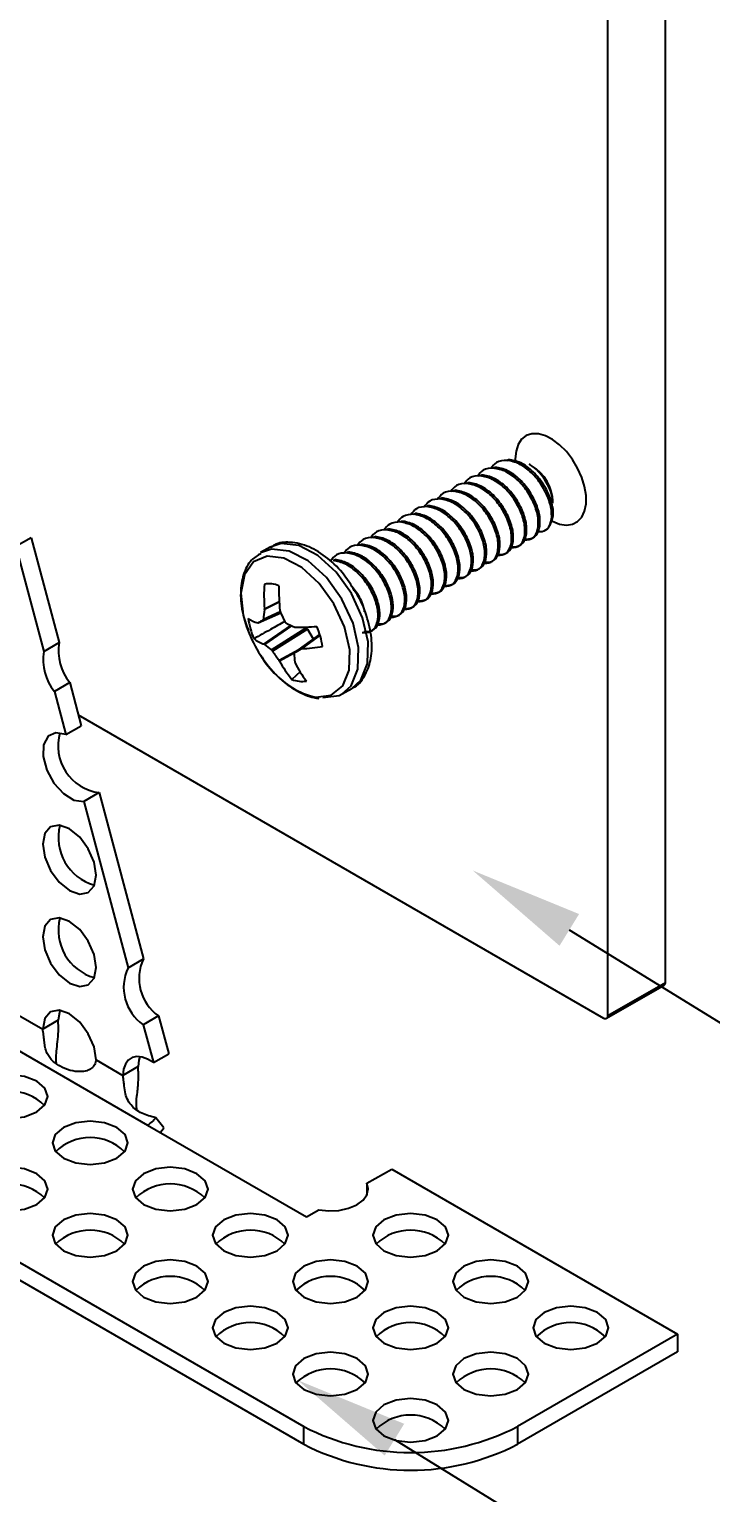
# Model space of a CAD drawing. Extents: x 0 to 9.57, y -8.69 to 0.
# Drawn here: x 2.198 to 3.326, y -7.394 to -4.972 of the extents above; entities that cross this region are included whole.
import ezdxf
from ezdxf import colors
from ezdxf.entities.mleader import LeaderData, LeaderLine
from ezdxf.math import Vec2, Vec3

# ---------------------------------------------------------------- set-up
doc = ezdxf.new("R2010")
doc.units = 0
doc.header["$LTSCALE"] = 0.5
doc.header["$MEASUREMENT"] = 0
for name, color, linetype in [('Brackets', 181, 'CONTINUOUS'), ('End Cap', 92, 'CONTINUOUS'), ('FAB DWG', 221, 'CONTINUOUS'), ('Hardware', 242, 'CONTINUOUS')]:
    doc.layers.add(name, color=color, linetype=linetype)
doc.styles.add('LSAD_Standard', font='arial.ttf')

msp = doc.modelspace()

# ---------------------------------------------------------------- linework, layer by layer
at = {"layer": 'Brackets', "transparency": 16777216}
for p, q in [((2.2008, -5.8135), (2.1754, -5.8282)), ((2.1754, -5.8282), (2.2217, -6.0018)), ((2.2008, -5.8135), (2.2471, -5.9871)), ((0.1463, -5.8377), (2.6521, -7.2843)), ((0.1463, -5.867), (2.6521, -7.3136)), ((2.2217, -6.0018), (2.2471, -5.9871)), ((2.2647, -6.053), (2.2393, -6.0677)), ((2.2647, -6.053), (2.2837, -6.1245)), ((2.2393, -6.0677), (2.2584, -6.1391)), ((2.2584, -6.1391), (2.2837, -6.1245)), ((1.3027, -6.1558), (2.3935, -6.7855)), ((2.3133, -6.2352), (2.2879, -6.2499)), ((2.3133, -6.2352), (2.3867, -6.5104)), ((2.2879, -6.2499), (2.3613, -6.5251)), ((2.3613, -6.5251), (2.3867, -6.5104)), ((2.1759, -6.6011), (2.2201, -6.6266)), ((2.2484, -6.5956), (2.2455, -6.612)), ((2.4118, -6.6048), (2.3864, -6.6194)), ((2.4118, -6.6048), (2.4285, -6.6674)), ((2.2455, -6.612), (2.2201, -6.6266)), ((2.3864, -6.6194), (2.4031, -6.6821)), ((2.3085, -6.6777), (2.3527, -6.7032)), ((2.4031, -6.6821), (2.4285, -6.6674)), ((2.3781, -6.6885), (2.3527, -6.7032)), ((2.4206, -6.7902), (2.4071, -6.7732)), ((2.3935, -6.7855), (2.6563, -6.9372)), ((2.7563, -6.8814), (2.7979, -6.8582)), ((2.7979, -6.8582), (3.2708, -7.1312)), ((2.7563, -6.8814), (2.7563, -6.9014)), ((2.6563, -6.9372), (2.6769, -6.9257)), ((3.2708, -7.1312), (3.0056, -7.2843)), ((3.2708, -7.1312), (3.2708, -7.1605)), ((3.2708, -7.1605), (3.0056, -7.3136)), ((2.6521, -7.3136), (2.6521, -7.2843)), ((3.0056, -7.2843), (3.0056, -7.3136))]:
    msp.add_line(p, q, dxfattribs=at)
at = {"layer": 'Brackets', "transparency": 16777216, "flags": 128}
for points in [[(2.2584, -6.1391), (2.2419, -6.1362), (2.2289, -6.1421), (2.2214, -6.156), (2.2206, -6.1756), (2.2266, -6.1979), (2.2384, -6.2195), (2.2542, -6.237), (2.2716, -6.2477), (2.2879, -6.2499)], [(2.2643, -6.2952), (2.2474, -6.2893), (2.233, -6.2921), (2.2235, -6.3031), (2.2201, -6.3207), (2.2235, -6.3422), (2.233, -6.3643), (2.2474, -6.3836), (2.2643, -6.3973), (2.2812, -6.4031), (2.2955, -6.4004), (2.3051, -6.3893), (2.3085, -6.3717), (2.3051, -6.3503), (2.2955, -6.3282), (2.2812, -6.3088), (2.2643, -6.2952)], [(2.2643, -6.4483), (2.2474, -6.4424), (2.233, -6.4452), (2.2235, -6.4562), (2.2201, -6.4738), (2.2235, -6.4953), (2.233, -6.5174), (2.2474, -6.5367), (2.2643, -6.5504), (2.2812, -6.5562), (2.2955, -6.5535), (2.3051, -6.5424), (2.3085, -6.5248), (2.3051, -6.5034), (2.2955, -6.4813), (2.2812, -6.4619), (2.2643, -6.4483)], [(2.3085, -6.6777), (2.3051, -6.6562), (2.2955, -6.6342), (2.2812, -6.615), (2.2643, -6.6014), (2.2474, -6.5955), (2.2331, -6.5983), (2.2235, -6.6092), (2.2201, -6.6266)], [(2.4031, -6.6821), (2.3937, -6.6762), (2.3845, -6.6728), (2.3758, -6.6719), (2.368, -6.6737), (2.3616, -6.6779), (2.3568, -6.6844), (2.3537, -6.693), (2.3527, -6.7032)], [(2.381, -6.6722), (2.3791, -6.6783), (2.3781, -6.6885)], [(2.2101, -6.7128), (2.1899, -6.705), (2.1659, -6.7022), (2.142, -6.705), (2.1217, -6.7128), (2.1082, -6.7245), (2.1034, -6.7383), (2.1082, -6.7521), (2.1217, -6.7638), (2.142, -6.7717), (2.1659, -6.7744), (2.1899, -6.7717), (2.2101, -6.7638), (2.2237, -6.7521), (2.2284, -6.7383), (2.2237, -6.7245), (2.2101, -6.7128)], [(2.3427, -6.7893), (2.3224, -6.7815), (2.2985, -6.7788), (2.2746, -6.7815), (2.2543, -6.7893), (2.2408, -6.8011), (2.236, -6.8149), (2.2408, -6.8287), (2.2543, -6.8404), (2.2746, -6.8482), (2.2985, -6.8509), (2.3224, -6.8482), (2.3427, -6.8404), (2.3563, -6.8287), (2.361, -6.8149), (2.3563, -6.8011), (2.3427, -6.7893)], [(2.4144, -6.7976), (2.4175, -6.7941), (2.4206, -6.7902)], [(2.2101, -6.8659), (2.1899, -6.8581), (2.1659, -6.8553), (2.142, -6.8581), (2.1217, -6.8659), (2.1082, -6.8776), (2.1034, -6.8914), (2.1082, -6.9052), (2.1217, -6.9169), (2.142, -6.9247), (2.1659, -6.9275), (2.1899, -6.9247), (2.2101, -6.9169), (2.2237, -6.9052), (2.2284, -6.8914), (2.2237, -6.8776), (2.2101, -6.8659)], [(2.4753, -6.8659), (2.455, -6.8581), (2.4311, -6.8553), (2.4072, -6.8581), (2.3869, -6.8659), (2.3734, -6.8776), (2.3686, -6.8914), (2.3734, -6.9052), (2.3869, -6.9169), (2.4072, -6.9247), (2.4311, -6.9275), (2.455, -6.9247), (2.4753, -6.9169), (2.4888, -6.9052), (2.4936, -6.8914), (2.4888, -6.8776), (2.4753, -6.8659)], [(2.6769, -6.9257), (2.6935, -6.9274), (2.7103, -6.9266), (2.7261, -6.9231), (2.7397, -6.9174), (2.7501, -6.9097), (2.7566, -6.9007), (2.7588, -6.8911), (2.7563, -6.8814)], [(2.3427, -6.9424), (2.3224, -6.9346), (2.2985, -6.9319), (2.2746, -6.9346), (2.2543, -6.9424), (2.2408, -6.9541), (2.236, -6.9679), (2.2408, -6.9817), (2.2543, -6.9935), (2.2746, -7.0013), (2.2985, -7.004), (2.3224, -7.0013), (2.3427, -6.9935), (2.3563, -6.9817), (2.361, -6.9679), (2.3563, -6.9541), (2.3427, -6.9424)], [(2.6079, -6.9424), (2.5876, -6.9346), (2.5637, -6.9319), (2.5398, -6.9346), (2.5195, -6.9424), (2.5059, -6.9541), (2.5012, -6.9679), (2.5059, -6.9817), (2.5195, -6.9935), (2.5398, -7.0013), (2.5637, -7.004), (2.5876, -7.0013), (2.6079, -6.9935), (2.6214, -6.9817), (2.6262, -6.9679), (2.6214, -6.9541), (2.6079, -6.9424)], [(2.873, -6.9424), (2.8528, -6.9346), (2.8289, -6.9319), (2.8049, -6.9346), (2.7847, -6.9424), (2.7711, -6.9541), (2.7664, -6.9679), (2.7711, -6.9817), (2.7847, -6.9935), (2.8049, -7.0013), (2.8289, -7.004), (2.8528, -7.0013), (2.873, -6.9935), (2.8866, -6.9817), (2.8914, -6.9679), (2.8866, -6.9541), (2.873, -6.9424)], [(2.4753, -7.019), (2.455, -7.0111), (2.4311, -7.0084), (2.4072, -7.0111), (2.3869, -7.019), (2.3734, -7.0307), (2.3686, -7.0445), (2.3734, -7.0583), (2.3869, -7.07), (2.4072, -7.0778), (2.4311, -7.0806), (2.455, -7.0778), (2.4753, -7.07), (2.4888, -7.0583), (2.4936, -7.0445), (2.4888, -7.0307), (2.4753, -7.019)], [(2.7405, -7.019), (2.7202, -7.0111), (2.6963, -7.0084), (2.6724, -7.0111), (2.6521, -7.019), (2.6385, -7.0307), (2.6338, -7.0445), (2.6385, -7.0583), (2.6521, -7.07), (2.6724, -7.0778), (2.6963, -7.0806), (2.7202, -7.0778), (2.7405, -7.07), (2.754, -7.0583), (2.7588, -7.0445), (2.754, -7.0307), (2.7405, -7.019)], [(3.0056, -7.019), (2.9854, -7.0111), (2.9614, -7.0084), (2.9375, -7.0111), (2.9172, -7.019), (2.9037, -7.0307), (2.8989, -7.0445), (2.9037, -7.0583), (2.9172, -7.07), (2.9375, -7.0778), (2.9614, -7.0806), (2.9854, -7.0778), (3.0056, -7.07), (3.0192, -7.0583), (3.0239, -7.0445), (3.0192, -7.0307), (3.0056, -7.019)], [(2.6079, -7.0955), (2.5876, -7.0877), (2.5637, -7.0849), (2.5398, -7.0877), (2.5195, -7.0955), (2.5059, -7.1072), (2.5012, -7.121), (2.5059, -7.1348), (2.5195, -7.1465), (2.5398, -7.1543), (2.5637, -7.1571), (2.5876, -7.1543), (2.6079, -7.1465), (2.6214, -7.1348), (2.6262, -7.121), (2.6214, -7.1072), (2.6079, -7.0955)], [(2.873, -7.0955), (2.8528, -7.0877), (2.8289, -7.0849), (2.8049, -7.0877), (2.7847, -7.0955), (2.7711, -7.1072), (2.7664, -7.121), (2.7711, -7.1348), (2.7847, -7.1465), (2.8049, -7.1543), (2.8289, -7.1571), (2.8528, -7.1543), (2.873, -7.1465), (2.8866, -7.1348), (2.8914, -7.121), (2.8866, -7.1072), (2.873, -7.0955)], [(3.1382, -7.0955), (3.1179, -7.0877), (3.094, -7.0849), (3.0701, -7.0877), (3.0498, -7.0955), (3.0363, -7.1072), (3.0315, -7.121), (3.0363, -7.1348), (3.0498, -7.1465), (3.0701, -7.1543), (3.094, -7.1571), (3.1179, -7.1543), (3.1382, -7.1465), (3.1518, -7.1348), (3.1565, -7.121), (3.1518, -7.1072), (3.1382, -7.0955)], [(2.7405, -7.172), (2.7202, -7.1642), (2.6963, -7.1615), (2.6724, -7.1642), (2.6521, -7.172), (2.6385, -7.1837), (2.6338, -7.1976), (2.6385, -7.2114), (2.6521, -7.2231), (2.6724, -7.2309), (2.6963, -7.2336), (2.7202, -7.2309), (2.7405, -7.2231), (2.754, -7.2114), (2.7588, -7.1976), (2.754, -7.1837), (2.7405, -7.172)], [(3.0056, -7.172), (2.9854, -7.1642), (2.9614, -7.1615), (2.9375, -7.1642), (2.9172, -7.172), (2.9037, -7.1837), (2.8989, -7.1976), (2.9037, -7.2114), (2.9172, -7.2231), (2.9375, -7.2309), (2.9614, -7.2336), (2.9854, -7.2309), (3.0056, -7.2231), (3.0192, -7.2114), (3.0239, -7.1976), (3.0192, -7.1837), (3.0056, -7.172)], [(2.873, -7.2486), (2.8528, -7.2408), (2.8289, -7.238), (2.8049, -7.2408), (2.7847, -7.2486), (2.7711, -7.2603), (2.7664, -7.2741), (2.7711, -7.2879), (2.7847, -7.2996), (2.8049, -7.3074), (2.8289, -7.3102), (2.8528, -7.3074), (2.873, -7.2996), (2.8866, -7.2879), (2.8914, -7.2741), (2.8866, -7.2603), (2.873, -7.2486)]]:
    msp.add_lwpolyline(points, dxfattribs=at)
at = {"layer": 'Brackets', "transparency": 16777216}
for centre, radius, start, end in [((2.3041, -6.0151), 0.0835, 170.8028, 219.0603), ((2.3295, -6.0004), 0.0835, 170.8028, 219.0603), ((2.3231, -6.1581), 0.0778, 163.7448, 262.7552), ((2.3275, -6.3097), 0.0816, 165.6081, 254.3865), ((2.3275, -6.4628), 0.0816, 165.6081, 254.3865), ((2.4549, -6.5428), 0.0755, 154.6458, 235.2172), ((2.4295, -6.5574), 0.0755, 154.6458, 235.2172), ((2.1659, -6.8113), 0.0817, 45.6215, 134.3785), ((2.3688, -6.7448), 0.0477, 301.2288, 323.3791), ((2.2985, -6.8879), 0.0817, 45.6215, 134.3785), ((2.1659, -6.9644), 0.0817, 45.6215, 134.3785), ((2.4311, -6.9644), 0.0817, 45.6215, 134.3785), ((2.2985, -7.041), 0.0817, 45.6215, 134.3785), ((2.5637, -7.041), 0.0817, 45.6215, 134.3785), ((2.8289, -7.041), 0.0817, 45.6215, 134.3785), ((2.4311, -7.1175), 0.0817, 45.6215, 134.3785), ((2.6963, -7.1175), 0.0817, 45.6215, 134.3785), ((2.9614, -7.1175), 0.0817, 45.6215, 134.3785), ((2.5637, -7.194), 0.0817, 45.6215, 134.3785), ((2.8289, -7.194), 0.0817, 45.6215, 134.3785), ((3.094, -7.194), 0.0817, 45.6215, 134.3785), ((2.6963, -7.2706), 0.0817, 45.6215, 134.3785), ((2.9614, -7.2706), 0.0817, 45.6215, 134.3785), ((2.8289, -7.3471), 0.0817, 45.6215, 134.3785), ((2.8289, -6.9431), 0.3843, 242.6097, 297.3903), ((2.8289, -6.9724), 0.3843, 242.6097, 297.3903)]:
    msp.add_arc(centre, radius, start, end, dxfattribs=at)
for points, knots in [([(2.3085, -6.6777), (2.308, -6.6803), (2.307, -6.6856), (2.301, -6.692), (2.2926, -6.696), (2.2802, -6.6977), (2.2646, -6.6956), (2.248, -6.6882), (2.2339, -6.6782), (2.2264, -6.6663), (2.2236, -6.6552), (2.2224, -6.6461), (2.2216, -6.6361), (2.2206, -6.6299), (2.2201, -6.6266)], [0, 0, 0, 0, 0.060389, 0.119474, 0.182038, 0.252164, 0.372296, 0.501655, 0.644393, 0.76487, 0.821342, 0.877965, 0.936884, 1, 1, 1, 1]), ([(2.2426, -6.6832), (2.2423, -6.6809), (2.2417, -6.6747), (2.243, -6.6626), (2.2447, -6.647), (2.2464, -6.6293), (2.2458, -6.618), (2.2455, -6.612)], [0, 0, 0, 0, 0.106623, 0.290736, 0.498507, 0.734007, 1, 1, 1, 1]), ([(2.4071, -6.7732), (2.399, -6.7712), (2.383, -6.7673), (2.3678, -6.7554), (2.3595, -6.7428), (2.3561, -6.7308), (2.3548, -6.7193), (2.3538, -6.71), (2.3531, -6.7055), (2.3527, -6.7032)], [0, 0, 0, 0, 0.250303, 0.499733, 0.630691, 0.751534, 0.871322, 0.934085, 1, 1, 1, 1]), ([(2.376, -6.7598), (2.3758, -6.7587), (2.3743, -6.7522), (2.3762, -6.7365), (2.3788, -6.7126), (2.3783, -6.697), (2.3781, -6.6885)], [0, 0, 0, 0, 0.057046, 0.32217, 0.632751, 1, 1, 1, 1])]:
    msp.add_open_spline(points, degree=3, knots=knots, dxfattribs=at)
at = {"layer": 'End Cap', "transparency": 16777216}
for p, q in [((3.2505, -6.5493), (3.2505, -3.604)), ((3.1554, -6.6042), (3.1554, -3.6589)), ((2.2789, -6.1064), (3.1483, -6.6083)), ((3.1533, -6.6087), (3.2484, -6.5538)), ((3.1554, -6.6042), (3.2505, -6.5493))]:
    msp.add_line(p, q, dxfattribs=at)
at = {"layer": 'End Cap', "transparency": 16777216, "flags": 128}
for points in [[(3.0625, -5.7855), (3.0637, -5.7862), (3.0755, -5.7909), (3.0866, -5.7926), (3.0967, -5.7912), (3.1053, -5.7867), (3.1121, -5.7794), (3.1168, -5.7695), (3.1192, -5.7574), (3.1192, -5.7437), (3.1168, -5.7289), (3.1121, -5.7136), (3.1053, -5.6984), (3.0967, -5.684), (3.0866, -5.6709), (3.0755, -5.6597), (3.0637, -5.6509), (3.0519, -5.6447), (3.0404, -5.6415), (3.0297, -5.6414), (3.0203, -5.6444), (3.0126, -5.6503), (3.0068, -5.659), (3.0033, -5.67), (3.0021, -5.683)], [(3.0021, -5.683), (3.0024, -5.6864)]]:
    msp.add_lwpolyline(points, dxfattribs=at)
at = {"layer": 'End Cap', "transparency": 16777216}
for centre, radius, start, end in [((3.2457, -6.5499), 0.0048, 304.0564, 7.2558), ((3.1511, -6.6049), 0.00437, 230.7967, 9.214)]:
    msp.add_arc(centre, radius, start, end, dxfattribs=at)
at = {"layer": 'Hardware', "transparency": 16777216}
for p, q in [((2.9884, -5.6854), (2.9912, -5.6838)), ((2.9443, -5.7109), (2.947, -5.7093)), ((2.9664, -5.6981), (2.9691, -5.6966)), ((3.03, -5.6948), (3.0249, -5.6919)), ((2.9001, -5.7364), (2.9028, -5.7348)), ((2.9222, -5.7237), (2.9249, -5.7221)), ((2.8559, -5.7619), (2.8586, -5.7603)), ((2.878, -5.7492), (2.8807, -5.7476)), ((3.0643, -5.7695), (3.0639, -5.7623)), ((3.0645, -5.7563), (3.0645, -5.7545)), ((2.8117, -5.7874), (2.8144, -5.7858)), ((2.8338, -5.7747), (2.8365, -5.7731)), ((3.0645, -5.7711), (3.0645, -5.7695)), ((2.7675, -5.813), (2.7702, -5.8114)), ((2.7896, -5.8002), (2.7923, -5.7986)), ((2.5966, -5.8289), (2.5807, -5.8381)), ((2.7454, -5.8257), (2.7481, -5.8241)), ((2.7012, -5.8512), (2.7039, -5.8496)), ((2.7233, -5.8385), (2.726, -5.8369)), ((2.5871, -5.931), (2.6113, -5.9188)), ((2.6114, -5.9203), (2.5871, -5.9325)), ((2.5871, -5.9325), (2.5871, -5.931)), ((2.576, -5.9544), (2.5767, -5.9544)), ((2.5766, -5.9544), (2.614, -5.9379)), ((2.5767, -5.9544), (2.614, -5.9379)), ((2.6137, -5.937), (2.5843, -5.95)), ((2.5852, -5.9482), (2.6132, -5.9358)), ((2.6126, -5.9339), (2.613, -5.9355)), ((2.5862, -5.9898), (2.6309, -5.9585)), ((2.6319, -5.959), (2.5871, -5.9903)), ((2.5985, -5.9991), (2.6562, -5.9626)), ((2.6582, -5.9647), (2.6005, -6.0012)), ((2.6784, -5.9729), (2.6366, -6.0036)), ((2.6784, -5.9729), (2.6368, -6.0035)), ((2.6372, -5.9614), (2.6385, -5.9616)), ((2.6476, -5.9973), (2.679, -5.9745)), ((2.6791, -5.9749), (2.6487, -5.997)), ((2.6542, -5.9614), (2.6562, -5.9626)), ((2.6562, -5.9626), (2.6582, -5.9647)), ((2.6582, -5.9647), (2.6674, -5.981)), ((2.5871, -5.9903), (2.5862, -5.9898)), ((2.6112, -6.0162), (2.6439, -5.9983)), ((2.6361, -6.0043), (2.6121, -6.0175)), ((2.6487, -5.997), (2.6476, -5.9973)), ((2.6121, -6.0175), (2.6112, -6.0162)), ((2.6372, -6.0192), (2.6376, -6.0205)), ((2.6466, -6.0349), (2.6323, -6.0478)), ((2.7157, -6.072), (2.7316, -6.0628))]:
    msp.add_line(p, q, dxfattribs=at)
at = {"layer": 'Hardware', "transparency": 16777216, "flags": 128}
for points in [[(2.7157, -6.072), (2.7306, -6.0583), (2.7417, -6.0308), (2.7428, -5.9952), (2.7336, -5.9551), (2.7151, -5.9151), (2.6894, -5.8794), (2.6592, -5.8519), (2.6278, -5.8356), (2.5986, -5.8322), (2.5806, -5.8382)], [(2.7316, -6.0628), (2.7465, -6.0491), (2.7577, -6.0216), (2.7588, -5.9859), (2.7495, -5.9459), (2.7311, -5.9059), (2.7054, -5.8702), (2.6752, -5.8427), (2.6438, -5.8264), (2.6146, -5.823), (2.5966, -5.8289)], [(2.6719, -6.0773), (2.6974, -6.0741), (2.7165, -6.0587), (2.7271, -6.0326), (2.7281, -5.9988), (2.7194, -5.9608), (2.7018, -5.9228), (2.6774, -5.889), (2.6488, -5.8629), (2.619, -5.8474), (2.5913, -5.8442), (2.5687, -5.8536), (2.5537, -5.8747), (2.5478, -5.905), (2.5517, -5.9414), (2.5556, -5.9555)], [(2.6836, -6.0779), (2.7105, -6.0745), (2.7157, -6.072)]]:
    msp.add_lwpolyline(points, dxfattribs=at)
at = {"layer": 'Hardware', "transparency": 16777216}
for centre, radius, start, end in [((2.9917, -5.7567), 0.0728, 1.7587, 58.236), ((3.0214, -5.7713), 0.0435, 319.9687, 11.9435), ((2.8437, -5.9088), 0.2575, 175.8475, 184.9357), ((2.5939, -5.9342), 0.0446, 67.6546, 99.1431), ((2.9099, -5.9005), 0.2991, 178.5545, 186.4163), ((2.7993, -5.966), 0.2149, 171.0305, 175.2584), ((2.7579, -5.8917), 0.2121, 197.5094, 222.4852), ((2.5931, -5.8949), 0.0619, 237.565, 253.9892), ((2.6877, -5.9283), 0.1291, 188.3798, 203.8048), ((2.8575, -6.4358), 0.5573, 119.349, 120.2503), ((2.8675, -5.8311), 0.275, 202.3072, 206.1539), ((2.7429, -5.72), 0.2635, 242.834, 246.344), ((2.6056, -5.9355), 0.0576, 231.2678, 250.4144), ((2.6378, -5.4736), 0.488, 270.0787, 274.2148), ((2.5555, -6.0125), 0.1291, 8.3798, 23.8048), ((2.6881, -5.8707), 0.1566, 229.8073, 235.0685), ((2.803, -5.8673), 0.2429, 213.4784, 217.834), ((2.811, -5.9961), 0.1753, 183.0217, 187.5854), ((2.1129, -5.0784), 1.0632, 299.5228, 300.1933), ((2.6326, -5.6554), 0.342, 272.695, 278.5212), ((2.7743, -5.9311), 0.1838, 208.0331, 219.4155), ((2.8111, -5.9335), 0.1941, 206.6189, 217.1133), ((2.6986, -5.9529), 0.1272, 220.2019, 257.8889), ((2.6493, -6.0066), 0.0446, 247.6546, 279.1431)]:
    msp.add_arc(centre, radius, start, end, dxfattribs=at)
for points, knots in [([(2.9884, -5.6854), (2.9822, -5.6857), (2.971, -5.6863), (2.9644, -5.6952), (2.9614, -5.6991)], [0, 0, 0, 0, 0.55228, 1, 1, 1, 1]), ([(3.0547, -5.7993), (3.0565, -5.7968), (3.0613, -5.7905), (3.0635, -5.7737), (3.0586, -5.7504), (3.0465, -5.7261), (3.0291, -5.7049), (3.0084, -5.6895), (2.995, -5.6867), (2.9884, -5.6854)], [0, 0, 0, 0, 0.094441, 0.242391, 0.395125, 0.547858, 0.695809, 0.849886, 1, 1, 1, 1]), ([(3.0639, -5.7623), (3.0628, -5.7578), (3.0599, -5.7455), (3.0492, -5.7245), (3.0319, -5.7033), (3.0112, -5.6879), (2.9978, -5.6852), (2.9912, -5.6838)], [0, 0, 0, 0, 0.128168, 0.348309, 0.561556, 0.783634, 1, 1, 1, 1]), ([(2.9443, -5.7109), (2.938, -5.7112), (2.9268, -5.7118), (2.9202, -5.7207), (2.9172, -5.7247)], [0, 0, 0, 0, 0.55228, 1, 1, 1, 1]), ([(2.9664, -5.6981), (2.9601, -5.6985), (2.9489, -5.6991), (2.9423, -5.7079), (2.9393, -5.7119)], [0, 0, 0, 0, 0.55228, 1, 1, 1, 1]), ([(2.9915, -5.8301), (2.9967, -5.8301), (3.0072, -5.8301), (3.0165, -5.8182), (3.0194, -5.7993), (3.0144, -5.7759), (3.0023, -5.7516), (2.9849, -5.7304), (2.9642, -5.715), (2.9509, -5.7123), (2.9443, -5.7109)], [0, 0, 0, 0, 0.124087, 0.25145, 0.373748, 0.5, 0.626252, 0.74855, 0.875913, 1, 1, 1, 1]), ([(2.9943, -5.8285), (2.9995, -5.8285), (3.01, -5.8285), (3.0193, -5.8166), (3.0221, -5.7977), (3.0172, -5.7743), (3.005, -5.75), (2.9877, -5.7288), (2.967, -5.7134), (2.9536, -5.7107), (2.947, -5.7093)], [0, 0, 0, 0, 0.124087, 0.25145, 0.373748, 0.5, 0.626252, 0.74855, 0.875913, 1, 1, 1, 1]), ([(3.0136, -5.8173), (3.0188, -5.8173), (3.0293, -5.8173), (3.0386, -5.8054), (3.0415, -5.7865), (3.0365, -5.7631), (3.0244, -5.7389), (3.007, -5.7176), (2.9863, -5.7023), (2.9729, -5.6995), (2.9664, -5.6981)], [0, 0, 0, 0, 0.124087, 0.25145, 0.373748, 0.5, 0.626252, 0.74855, 0.875913, 1, 1, 1, 1]), ([(3.0164, -5.8157), (3.0216, -5.8157), (3.032, -5.8157), (3.0414, -5.8038), (3.0442, -5.7849), (3.0393, -5.7615), (3.0271, -5.7373), (3.0098, -5.716), (2.9891, -5.7007), (2.9757, -5.6979), (2.9691, -5.6966)], [0, 0, 0, 0, 0.124087, 0.25145, 0.373748, 0.5, 0.626252, 0.74855, 0.875913, 1, 1, 1, 1]), ([(3.064, -5.7563), (3.0641, -5.7537), (3.0642, -5.7467), (3.0598, -5.733), (3.0516, -5.7173), (3.0403, -5.7035), (3.0307, -5.6947), (3.0254, -5.6924), (3.0248, -5.6921)], [0, 0, 0, 0, 0.119534, 0.328829, 0.538123, 0.747142, 0.967777, 1, 1, 1, 1]), ([(2.9001, -5.7364), (2.8939, -5.7367), (2.8826, -5.7373), (2.876, -5.7462), (2.873, -5.7502)], [0, 0, 0, 0, 0.55228, 1, 1, 1, 1]), ([(2.9222, -5.7237), (2.916, -5.724), (2.9047, -5.7246), (2.8981, -5.7334), (2.8951, -5.7374)], [0, 0, 0, 0, 0.55228, 1, 1, 1, 1]), ([(2.9473, -5.8556), (2.9525, -5.8556), (2.963, -5.8556), (2.9723, -5.8437), (2.9752, -5.8248), (2.9702, -5.8014), (2.9581, -5.7771), (2.9407, -5.7559), (2.92, -5.7405), (2.9067, -5.7378), (2.9001, -5.7364)], [0, 0, 0, 0, 0.124087, 0.25145, 0.373748, 0.5, 0.626252, 0.74855, 0.875913, 1, 1, 1, 1]), ([(2.9501, -5.854), (2.9553, -5.854), (2.9658, -5.854), (2.9751, -5.8421), (2.9779, -5.8232), (2.973, -5.7998), (2.9608, -5.7755), (2.9435, -5.7543), (2.9228, -5.7389), (2.9094, -5.7362), (2.9028, -5.7348)], [0, 0, 0, 0, 0.124087, 0.25145, 0.373748, 0.5, 0.626252, 0.74855, 0.875913, 1, 1, 1, 1]), ([(2.9694, -5.8428), (2.9746, -5.8428), (2.9851, -5.8428), (2.9944, -5.8309), (2.9973, -5.812), (2.9923, -5.7886), (2.9802, -5.7644), (2.9628, -5.7431), (2.9421, -5.7278), (2.9288, -5.725), (2.9222, -5.7237)], [0, 0, 0, 0, 0.124087, 0.25145, 0.373748, 0.5, 0.626252, 0.74855, 0.875913, 1, 1, 1, 1]), ([(2.9722, -5.8412), (2.9774, -5.8412), (2.9879, -5.8412), (2.9972, -5.8293), (3, -5.8104), (2.9951, -5.787), (2.9829, -5.7628), (2.9656, -5.7415), (2.9449, -5.7262), (2.9315, -5.7234), (2.9249, -5.7221)], [0, 0, 0, 0, 0.124087, 0.25145, 0.373748, 0.5, 0.626252, 0.74855, 0.875913, 1, 1, 1, 1]), ([(2.8559, -5.7619), (2.8497, -5.7622), (2.8384, -5.7628), (2.8318, -5.7717), (2.8288, -5.7757)], [0, 0, 0, 0, 0.55228, 1, 1, 1, 1]), ([(2.878, -5.7492), (2.8718, -5.7495), (2.8605, -5.7501), (2.8539, -5.759), (2.8509, -5.7629)], [0, 0, 0, 0, 0.55228, 1, 1, 1, 1]), ([(2.9031, -5.8811), (2.9083, -5.8811), (2.9188, -5.8811), (2.9281, -5.8692), (2.931, -5.8503), (2.926, -5.8269), (2.9139, -5.8026), (2.8965, -5.7814), (2.8758, -5.766), (2.8625, -5.7633), (2.8559, -5.7619)], [0, 0, 0, 0, 0.124087, 0.25145, 0.373748, 0.5, 0.626252, 0.74855, 0.875913, 1, 1, 1, 1]), ([(2.9059, -5.8795), (2.9111, -5.8795), (2.9216, -5.8795), (2.9309, -5.8676), (2.9338, -5.8487), (2.9288, -5.8253), (2.9166, -5.8011), (2.8993, -5.7798), (2.8786, -5.7644), (2.8652, -5.7617), (2.8586, -5.7603)], [0, 0, 0, 0, 0.124087, 0.25145, 0.373748, 0.5, 0.626252, 0.74855, 0.875913, 1, 1, 1, 1]), ([(2.9252, -5.8683), (2.9304, -5.8683), (2.9409, -5.8683), (2.9502, -5.8565), (2.9531, -5.8376), (2.9481, -5.8141), (2.936, -5.7899), (2.9186, -5.7687), (2.8979, -5.7533), (2.8846, -5.7505), (2.878, -5.7492)], [0, 0, 0, 0, 0.124087, 0.25145, 0.373748, 0.5, 0.626252, 0.74855, 0.875913, 1, 1, 1, 1]), ([(2.928, -5.8667), (2.9332, -5.8667), (2.9437, -5.8668), (2.953, -5.8549), (2.9559, -5.836), (2.9509, -5.8125), (2.9387, -5.7883), (2.9214, -5.7671), (2.9007, -5.7517), (2.8873, -5.7489), (2.8807, -5.7476)], [0, 0, 0, 0, 0.124087, 0.25145, 0.373748, 0.5, 0.626252, 0.74855, 0.875913, 1, 1, 1, 1]), ([(2.8117, -5.7874), (2.8055, -5.7878), (2.7942, -5.7883), (2.7876, -5.7972), (2.7847, -5.8012)], [0, 0, 0, 0, 0.55228, 1, 1, 1, 1]), ([(2.8338, -5.7747), (2.8276, -5.775), (2.8163, -5.7756), (2.8097, -5.7845), (2.8068, -5.7884)], [0, 0, 0, 0, 0.55228, 1, 1, 1, 1]), ([(2.8589, -5.9066), (2.8641, -5.9066), (2.8746, -5.9066), (2.884, -5.8947), (2.8868, -5.8758), (2.8818, -5.8524), (2.8697, -5.8282), (2.8524, -5.8069), (2.8316, -5.7915), (2.8183, -5.7888), (2.8117, -5.7874)], [0, 0, 0, 0, 0.124087, 0.25145, 0.373748, 0.5, 0.626252, 0.74855, 0.875913, 1, 1, 1, 1]), ([(2.8617, -5.905), (2.8669, -5.905), (2.8774, -5.905), (2.8867, -5.8931), (2.8896, -5.8742), (2.8846, -5.8508), (2.8724, -5.8266), (2.8551, -5.8053), (2.8344, -5.79), (2.821, -5.7872), (2.8144, -5.7858)], [0, 0, 0, 0, 0.124087, 0.25145, 0.373748, 0.5, 0.626252, 0.74855, 0.875913, 1, 1, 1, 1]), ([(2.881, -5.8938), (2.8862, -5.8939), (2.8967, -5.8939), (2.9061, -5.882), (2.9089, -5.8631), (2.9039, -5.8396), (2.8918, -5.8154), (2.8745, -5.7942), (2.8537, -5.7788), (2.8404, -5.776), (2.8338, -5.7747)], [0, 0, 0, 0, 0.124087, 0.25145, 0.373748, 0.5, 0.626252, 0.74855, 0.875913, 1, 1, 1, 1]), ([(2.8838, -5.8923), (2.889, -5.8923), (2.8995, -5.8923), (2.9088, -5.8804), (2.9117, -5.8615), (2.9067, -5.8381), (2.8945, -5.8138), (2.8772, -5.7926), (2.8565, -5.7772), (2.8431, -5.7744), (2.8365, -5.7731)], [0, 0, 0, 0, 0.124087, 0.25145, 0.373748, 0.5, 0.626252, 0.74855, 0.875913, 1, 1, 1, 1]), ([(2.7896, -5.8002), (2.7834, -5.8005), (2.7721, -5.8011), (2.7655, -5.81), (2.7626, -5.814)], [0, 0, 0, 0, 0.55228, 1, 1, 1, 1]), ([(2.8175, -5.9305), (2.8227, -5.9305), (2.8332, -5.9305), (2.8425, -5.9186), (2.8454, -5.8997), (2.8404, -5.8763), (2.8283, -5.8521), (2.8109, -5.8308), (2.7902, -5.8155), (2.7768, -5.8127), (2.7702, -5.8114)], [0, 0, 0, 0, 0.124087, 0.25145, 0.373748, 0.5, 0.626252, 0.74855, 0.875913, 1, 1, 1, 1]), ([(2.8368, -5.9194), (2.842, -5.9194), (2.8525, -5.9194), (2.8619, -5.9075), (2.8647, -5.8886), (2.8597, -5.8652), (2.8476, -5.8409), (2.8303, -5.8197), (2.8095, -5.8043), (2.7962, -5.8016), (2.7896, -5.8002)], [0, 0, 0, 0, 0.124087, 0.25145, 0.373748, 0.5, 0.626252, 0.74855, 0.875913, 1, 1, 1, 1]), ([(2.8396, -5.9178), (2.8448, -5.9178), (2.8553, -5.9178), (2.8646, -5.9059), (2.8675, -5.887), (2.8625, -5.8636), (2.8503, -5.8393), (2.833, -5.8181), (2.8123, -5.8027), (2.7989, -5.8), (2.7923, -5.7986)], [0, 0, 0, 0, 0.124087, 0.25145, 0.373748, 0.5, 0.626252, 0.74855, 0.875913, 1, 1, 1, 1]), ([(3.0547, -5.7993), (3.0512, -5.8018), (3.0469, -5.8049), (3.0408, -5.8036), (3.0396, -5.8034)], [0, 0, 0, 0, 0.809355, 1, 1, 1, 1]), ([(2.7357, -5.9007), (2.7304, -5.892), (2.7179, -5.8717), (2.6919, -5.8463), (2.6609, -5.8266), (2.6309, -5.8197), (2.6081, -5.8215), (2.5993, -5.8285), (2.5972, -5.8301)], [0, 0, 0, 0, 0.148975, 0.352499, 0.558555, 0.768281, 0.945078, 1, 1, 1, 1]), ([(2.7454, -5.8257), (2.7392, -5.826), (2.7279, -5.8266), (2.7213, -5.8355), (2.7184, -5.8395)], [0, 0, 0, 0, 0.55228, 1, 1, 1, 1]), ([(2.7675, -5.813), (2.7613, -5.8133), (2.75, -5.8139), (2.7434, -5.8227), (2.7405, -5.8267)], [0, 0, 0, 0, 0.55228, 1, 1, 1, 1]), ([(2.7926, -5.9449), (2.7978, -5.9449), (2.8083, -5.9449), (2.8177, -5.933), (2.8205, -5.9141), (2.8155, -5.8907), (2.8034, -5.8664), (2.7861, -5.8452), (2.7653, -5.8298), (2.752, -5.8271), (2.7454, -5.8257)], [0, 0, 0, 0, 0.124087, 0.25145, 0.373748, 0.5, 0.626252, 0.74855, 0.875913, 1, 1, 1, 1]), ([(2.7954, -5.9433), (2.8006, -5.9433), (2.8111, -5.9433), (2.8204, -5.9314), (2.8233, -5.9125), (2.8183, -5.8891), (2.8062, -5.8648), (2.7888, -5.8436), (2.7681, -5.8282), (2.7547, -5.8255), (2.7481, -5.8241)], [0, 0, 0, 0, 0.124087, 0.25145, 0.373748, 0.5, 0.626252, 0.74855, 0.875913, 1, 1, 1, 1]), ([(2.8147, -5.9321), (2.8199, -5.9321), (2.8304, -5.9321), (2.8398, -5.9202), (2.8426, -5.9013), (2.8376, -5.8779), (2.8255, -5.8537), (2.8082, -5.8324), (2.7874, -5.8171), (2.7741, -5.8143), (2.7675, -5.813)], [0, 0, 0, 0, 0.124087, 0.25145, 0.373748, 0.5, 0.626252, 0.74855, 0.875913, 1, 1, 1, 1]), ([(2.5812, -5.8394), (2.5757, -5.8427), (2.5626, -5.8507), (2.551, -5.8741), (2.5463, -5.9046), (2.5491, -5.937), (2.5572, -5.9583), (2.5605, -5.9672)], [0, 0, 0, 0, 0.157737, 0.372133, 0.594537, 0.830464, 1, 1, 1, 1]), ([(2.7233, -5.8385), (2.7171, -5.8388), (2.7058, -5.8394), (2.6992, -5.8482), (2.6963, -5.8522)], [0, 0, 0, 0, 0.55228, 1, 1, 1, 1]), ([(2.7485, -5.9704), (2.7536, -5.9704), (2.7641, -5.9704), (2.7735, -5.9585), (2.7763, -5.9396), (2.7713, -5.9162), (2.7592, -5.8919), (2.7419, -5.8707), (2.7211, -5.8553), (2.7078, -5.8526), (2.7012, -5.8512)], [0, 0, 0, 0, 0.124087, 0.25145, 0.373748, 0.5, 0.626252, 0.74855, 0.875913, 1, 1, 1, 1]), ([(2.7512, -5.9688), (2.7564, -5.9688), (2.7669, -5.9688), (2.7762, -5.9569), (2.7791, -5.938), (2.7741, -5.9146), (2.762, -5.8903), (2.7446, -5.8691), (2.7239, -5.8537), (2.7105, -5.851), (2.7039, -5.8496)], [0, 0, 0, 0, 0.124087, 0.25145, 0.373748, 0.5, 0.626252, 0.74855, 0.875913, 1, 1, 1, 1]), ([(2.7706, -5.9576), (2.7757, -5.9576), (2.7862, -5.9576), (2.7956, -5.9457), (2.7984, -5.9268), (2.7934, -5.9034), (2.7813, -5.8792), (2.764, -5.8579), (2.7432, -5.8426), (2.7299, -5.8398), (2.7233, -5.8385)], [0, 0, 0, 0, 0.124087, 0.25145, 0.373748, 0.5, 0.626252, 0.74855, 0.875913, 1, 1, 1, 1]), ([(2.7733, -5.956), (2.7785, -5.956), (2.789, -5.956), (2.7983, -5.9442), (2.8012, -5.9253), (2.7962, -5.9018), (2.7841, -5.8776), (2.7667, -5.8564), (2.746, -5.841), (2.7326, -5.8382), (2.726, -5.8369)], [0, 0, 0, 0, 0.124087, 0.25145, 0.373748, 0.5, 0.626252, 0.74855, 0.875913, 1, 1, 1, 1]), ([(2.7527, -5.9361), (2.7522, -5.9332), (2.7503, -5.9227), (2.7425, -5.9072), (2.7343, -5.8976), (2.7319, -5.8948)], [0, 0, 0, 0, 0.216244, 0.773218, 1, 1, 1, 1]), ([(2.732, -6.0621), (2.7325, -6.0619), (2.7415, -6.0589), (2.7534, -6.043), (2.7641, -6.0169), (2.7658, -5.9838), (2.7583, -5.9472), (2.7475, -5.9178), (2.7377, -5.9036), (2.7357, -5.9007)], [0, 0, 0, 0, 0.011103, 0.190152, 0.367169, 0.554762, 0.75104, 0.94801, 1, 1, 1, 1]), ([(2.6206, -5.9524), (2.6127, -5.9567), (2.5957, -5.9661), (2.5786, -5.9755), (2.5695, -5.9805)], [0, 0, 0, 0, 0.465043, 1, 1, 1, 1]), ([(2.5843, -5.95), (2.5845, -5.9499), (2.5849, -5.9495), (2.5851, -5.9488), (2.5852, -5.9483), (2.5852, -5.9482)], [0, 0, 0, 0, 0.42854, 0.857097, 1, 1, 1, 1]), ([(2.6206, -5.9523), (2.6208, -5.9527), (2.6213, -5.9535), (2.622, -5.9541), (2.6225, -5.9544), (2.6226, -5.9544)], [0, 0, 0, 0, 0.42854, 0.857097, 1, 1, 1, 1]), ([(2.6005, -6.0012), (2.6002, -6.0009), (2.5997, -6.0001), (2.599, -5.9995), (2.5986, -5.9992), (2.5985, -5.9991)], [0, 0, 0, 0, 0.42854, 0.857097, 1, 1, 1, 1]), ([(2.6368, -6.0035), (2.6365, -6.0037), (2.6361, -6.0041), (2.6359, -6.0048), (2.6359, -6.0052), (2.6359, -6.0053)], [0, 0, 0, 0, 0.42854, 0.857097, 1, 1, 1, 1]), ([(2.583, -6.0112), (2.5835, -6.012), (2.5906, -6.0248), (2.6103, -6.0453), (2.6391, -6.0678), (2.6621, -6.0771), (2.6744, -6.0789), (2.677, -6.0793)], [0, 0, 0, 0, 0.021895, 0.32699, 0.634921, 0.92236, 1, 1, 1, 1])]:
    msp.add_open_spline(points, degree=3, knots=knots, dxfattribs=at)

# ---------------------------------------------------------------- leaders
at = {"layer": 'FAB DWG', "ltscale": 0.5, "transparency": 16777216}
ml = msp.add_multileader_mtext('Standard', dxfattribs=at)
ml.set_content('\\A1;EP00___ (x1)\\PHW63212 (x4)', color=256, style='LSAD_Standard')
ml.set_leader_properties()
ml.build(insert=Vec2(0, 0))
ml.multileader.update_dxf_attribs({"text_left_attachment_type": 2, "dogleg_length": 0.36, "arrow_head_size": 0.1875})
ctx = ml.context
ctx.base_point, ctx.char_height, ctx.arrow_head_size, ctx.landing_gap_size, ctx.plane_origin = Vec3(3.9818, -6.7844), 0.1875, 0.1875, 0.09, Vec3(1.6848, 9.722)
ctx.left_attachment = 2
notes = []
notes.append((ctx, [(0, (1, 1, 0), (3.6146, -6.7844), (1, 0), 0.3672, [(0, [(2.9318, -6.3642)], 0, [])])]))
ctx.mtext.insert, ctx.mtext.width, ctx.mtext.defined_height, ctx.mtext.flow_direction = Vec3(4.0718, -6.5036), 2.351815, 0.6491, 5
ml = msp.add_multileader_mtext('Standard', dxfattribs=at)
ml.set_content('\\A1;BK0160_ (x1)\\PHW63214 (x2)', color=256, style='LSAD_Standard')
ml.set_leader_properties()
ml.build(insert=Vec2(0, 0))
ml.multileader.update_dxf_attribs({"text_left_attachment_type": 2, "dogleg_length": 0.36, "arrow_head_size": 0.1875})
ctx = ml.context
ctx.base_point, ctx.char_height, ctx.arrow_head_size, ctx.landing_gap_size, ctx.plane_origin = Vec3(3.6924, -7.6279), 0.1875, 0.1875, 0.09, Vec3(1.3954, 8.8784)
ctx.left_attachment = 2
notes.append((ctx, [(0, (1, 1, 0), (3.3252, -7.6279), (1, 0), 0.3672, [(0, [(2.6424, -7.2078)], 0, [])])]))
ctx.mtext.insert, ctx.mtext.width, ctx.mtext.defined_height, ctx.mtext.flow_direction = Vec3(3.7824, -7.3472), 2.351815, 0.6491, 5
for ctx, leaders in notes:
    for number, flags, end, landing, length, lines in leaders:
        leader = LeaderData()
        leader.index, (leader.has_last_leader_line, leader.has_dogleg_vector, leader.attachment_direction) = number, flags
        leader.last_leader_point, leader.dogleg_vector, leader.dogleg_length = Vec3(end), Vec3(landing), length
        for number, points, colour, breaks in lines:
            line = LeaderLine()
            line.index, line.vertices, line.color, line.breaks = number, Vec3.list(points), colors.encode_raw_color(colour), breaks
            leader.lines.append(line)
        ctx.leaders.append(leader)

doc.saveas('drawing.dxf')
